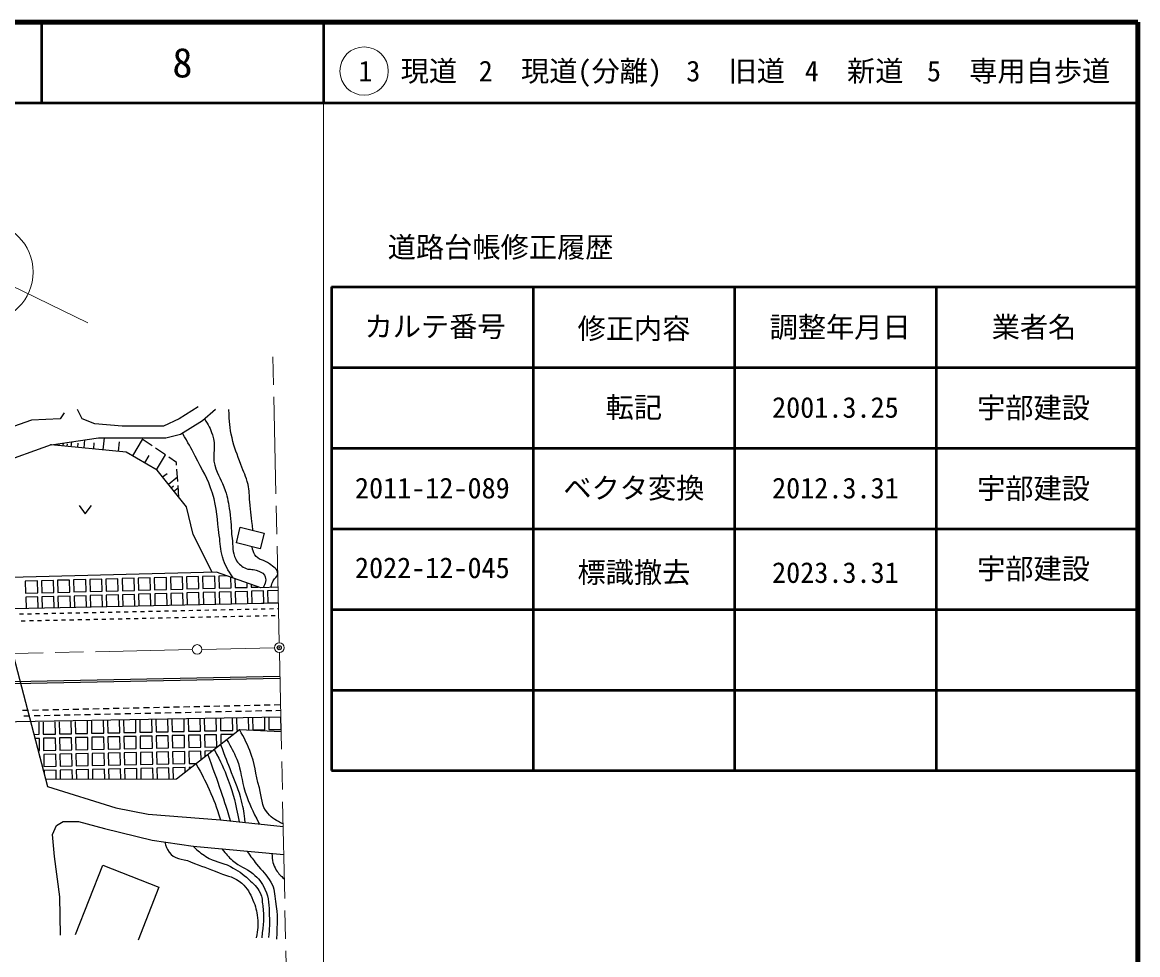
# Model space of a CAD drawing. Units: millimetres, scale not verified. Extents: x 40000 to 680000, y 20000 to 380000.
# Drawn here: x 541633 to 680000, y 264375 to 380000 of the extents above; entities that cross this region are included whole.
import ezdxf
from ezdxf.enums import TextEntityAlignment as Align

# ---------------------------------------------------------------- set-up
doc = ezdxf.new("R2010")
doc.units = ezdxf.units.MM
doc.header["$LTSCALE"] = 1000
doc.header["$PDMODE"] = 32
doc.header["$PDSIZE"] = 500
doc.linetypes.add('CHAIN', pattern=[18.5, 12, -1.5, 3.5, -1.5])
for name, color, linetype, lineweight in [('M-BGD', 7, 'Continuous', 25), ('M-BMK', 2, 'CHAIN', 13), ('M-BMK-SRVR', 3, 'Continuous', 13), ('M-TTL', 2, 'Continuous', 140), ('M-TTL-BAND', 7, 'Continuous', 13), ('M-TTL-FRAM', 2, 'Continuous', 50), ('M-TTL-LINE', 7, 'Continuous', 50), ('M-TTL-TXT', 7, 'Continuous', 13)]:
    doc.layers.add(name, color=color, linetype=linetype, lineweight=lineweight)
doc.layers.add('M-OTRS', color=6, linetype='Continuous')
doc.styles.add('ＭＳ ゴシック', font='')
doc.styles.get('ＭＳ ゴシック').set_extended_font_data('MS Gothic')

msp = doc.modelspace()

# ---------------------------------------------------------------- linework, layer by layer
at = {"layer": 'M-BGD'}
for p, q in [((563468, 332311), (561092, 330840)), ((546324, 330840), (542760, 330670)), ((546834, 331575), (546324, 330840)), ((549040, 330840), (548474, 331971)), ((550624, 330217), (549040, 330840)), ((561092, 330840), (559168, 329934)), ((563977, 330613), (565618, 332028)), ((542760, 330670), (539139, 329368)), ((554019, 329934), (550624, 330217)), ((559168, 329934), (554019, 329934)), ((561261, 328916), (563977, 330613)), ((545193, 327615), (551077, 328463)), ((547699, 327372), (547758, 327985)), ((549310, 327215), (549408, 328222)), ((551077, 328463), (559451, 328463)), ((551674, 326986), (551817, 328463)), ((553568, 326802), (553683, 327987)), ((555338, 326233), (556544, 328284)), ((557731, 327473), (556493, 328319)), ((559451, 328463), (561261, 328916)), ((545193, 327615), (534669, 323824)), ((554528, 326709), (545193, 327615)), ((545210, 327613), (545216, 327676)), ((545708, 327565), (545720, 327691)), ((546206, 327516), (546224, 327701)), ((546703, 327468), (546739, 327838)), ((547201, 327420), (547231, 327726)), ((548504, 327293), (548553, 327797)), ((550492, 327101), (550564, 327839)), ((558376, 324446), (554528, 326709)), ((559382, 326344), (558144, 327191)), ((556818, 325363), (557362, 326287)), ((558298, 324492), (559386, 326342)), ((560752, 325408), (559795, 326062)), ((560777, 325068), (560752, 325408)), ((534669, 323824), (544740, 285237)), ((561997, 319920), (558376, 324446)), ((559039, 323617), (559601, 324067)), ((560923, 323074), (560814, 324570)), ((559759, 322717), (560883, 323617)), ((560102, 322289), (560370, 322503)), ((561069, 321079), (560960, 322575)), ((560445, 321860), (560981, 322289)), ((548700, 320066), (549450, 319066)), ((549450, 319066), (550200, 320066)), ((562845, 316468), (561997, 319920)), ((565167, 311814), (562845, 316468)), ((565731, 311829), (537994, 311085)), ((571219, 309849), (565731, 311829)), ((567021, 311363), (565997, 311336)), ((565997, 311336), (566037, 309836)), ((543505, 310733), (542006, 310692)), ((542006, 310692), (542046, 309193)), ((543546, 309233), (543505, 310733)), ((545505, 310786), (544005, 310746)), ((544005, 310746), (544045, 309247)), ((545545, 309287), (545505, 310786)), ((547504, 310840), (546004, 310800)), ((546004, 310800), (546045, 309300)), ((547544, 309340), (547504, 310840)), ((549503, 310894), (548004, 310853)), ((548004, 310853), (548044, 309354)), ((549543, 309394), (549503, 310894)), ((551502, 310947), (550003, 310907)), ((550003, 310907), (550043, 309407)), ((551543, 309448), (551502, 310947)), ((553502, 311001), (552002, 310961)), ((552002, 310961), (552043, 309461)), ((553542, 309501), (553502, 311001)), ((555501, 311054), (554002, 311014)), ((554002, 311014), (554042, 309515)), ((555541, 309555), (555501, 311054)), ((557500, 311108), (556001, 311068)), ((556001, 311068), (556041, 309568)), ((557541, 309609), (557500, 311108)), ((559500, 311162), (558000, 311121)), ((558000, 311121), (558040, 309622)), ((559540, 309662), (559500, 311162)), ((561499, 311215), (559999, 311175)), ((559999, 311175), (560040, 309676)), ((561539, 309716), (561499, 311215)), ((563498, 311269), (561999, 311229)), ((561999, 311229), (562039, 309729)), ((563538, 309769), (563498, 311269)), ((565497, 311323), (563998, 311282)), ((563998, 311282), (564038, 309783)), ((565538, 309823), (565497, 311323)), ((567537, 309877), (567502, 311190)), ((568007, 311008), (568037, 309890)), ((569536, 309930), (569522, 310461)), ((570027, 310279), (570036, 309944)), ((570036, 309944), (570892, 309967)), ((573349, 309960), (571219, 309849)), ((542046, 309193), (543546, 309233)), ((543559, 308733), (542060, 308693)), ((542060, 308693), (542095, 307360)), ((543595, 307392), (543559, 308733)), ((544045, 309247), (545545, 309287)), ((545558, 308787), (544059, 308747)), ((544059, 308747), (544095, 307402)), ((545595, 307434), (545558, 308787)), ((546045, 309300), (547544, 309340)), ((547558, 308841), (546058, 308800)), ((546058, 308800), (546094, 307444)), ((547594, 307476), (547558, 308841)), ((548044, 309354), (549543, 309394)), ((549557, 308894), (548057, 308854)), ((548057, 308854), (548094, 307487)), ((549594, 307518), (549557, 308894)), ((550043, 309407), (551543, 309448)), ((551556, 308948), (550057, 308908)), ((550057, 308908), (550094, 307529)), ((551593, 307561), (551556, 308948)), ((552043, 309461), (553542, 309501)), ((553555, 309001), (552056, 308961)), ((552056, 308961), (552093, 307571)), ((553593, 307603), (553555, 309001)), ((554042, 309515), (555541, 309555)), ((555555, 309055), (554055, 309015)), ((554055, 309015), (554093, 307613)), ((555592, 307645), (555555, 309055)), ((556041, 309568), (557541, 309609)), ((557554, 309109), (556054, 309069)), ((556054, 309069), (556092, 307656)), ((557592, 307687), (557554, 309109)), ((558040, 309622), (559540, 309662)), ((559553, 309162), (558054, 309122)), ((558054, 309122), (558092, 307698)), ((559592, 307730), (559553, 309162)), ((560040, 309676), (561539, 309716)), ((561552, 309216), (560053, 309176)), ((560053, 309176), (560092, 307740)), ((561591, 307772), (561552, 309216)), ((562039, 309729), (563538, 309769)), ((563552, 309270), (562052, 309229)), ((562052, 309229), (562091, 307782)), ((563591, 307814), (563552, 309270)), ((564038, 309783), (565538, 309823)), ((565551, 309323), (564052, 309283)), ((564052, 309283), (564091, 307825)), ((565590, 307856), (565551, 309323)), ((566037, 309836), (567537, 309877)), ((567550, 309377), (566051, 309337)), ((566051, 309337), (566090, 307867)), ((567590, 307899), (567550, 309377)), ((568037, 309890), (569536, 309930)), ((569550, 309430), (568050, 309390)), ((568050, 309390), (568090, 307909)), ((569590, 307941), (569550, 309430)), ((571549, 309484), (570049, 309444)), ((570049, 309444), (570089, 307951)), ((571589, 307985), (571549, 309484)), ((573358, 309533), (572049, 309498)), ((572049, 309498), (572089, 307998)), ((533502, 307178), (573392, 308021)), ((567281, 307175), (567781, 307185)), ((568280, 307196), (568780, 307206)), ((569280, 307217), (569780, 307228)), ((570280, 307238), (570780, 307249)), ((571280, 307259), (571780, 307270)), ((571318, 307977), (571589, 307985)), ((572089, 307998), (573391, 308033)), ((572280, 307280), (572779, 307291)), ((573279, 307302), (573407, 307304)), ((541286, 306626), (541786, 306636)), ((542286, 306647), (542786, 306657)), ((542508, 305801), (543008, 305811)), ((543286, 306668), (543786, 306678)), ((543508, 305822), (544008, 305832)), ((544286, 306689), (544786, 306699)), ((544508, 305843), (545008, 305853)), ((545286, 306710), (545785, 306721)), ((545507, 305864), (546007, 305875)), ((546285, 306731), (546785, 306742)), ((546507, 305885), (547007, 305896)), ((547285, 306752), (547785, 306763)), ((547507, 305906), (548007, 305917)), ((548285, 306773), (548785, 306784)), ((548507, 305927), (549007, 305938)), ((549285, 306795), (549785, 306805)), ((549507, 305949), (550006, 305959)), ((550284, 306816), (550784, 306826)), ((550506, 305970), (551006, 305980)), ((551284, 306837), (551784, 306847)), ((551506, 305991), (552006, 306001)), ((552284, 306858), (552784, 306868)), ((552506, 306012), (553006, 306022)), ((553284, 306879), (553784, 306890)), ((553506, 306033), (554006, 306044)), ((554284, 306900), (554783, 306911)), ((554505, 306054), (555005, 306065)), ((555283, 306921), (555783, 306932)), ((555505, 306075), (556005, 306086)), ((556283, 306942), (556783, 306953)), ((556505, 306096), (557005, 306107)), ((557283, 306964), (557783, 306974)), ((557505, 306118), (558005, 306128)), ((558283, 306985), (558783, 306995)), ((558505, 306139), (559004, 306149)), ((559282, 307006), (559782, 307016)), ((559504, 306160), (560004, 306170)), ((560282, 307027), (560782, 307037)), ((560504, 306181), (561004, 306191)), ((561282, 307048), (561782, 307059)), ((561504, 306202), (562004, 306213)), ((562282, 307069), (562782, 307080)), ((562504, 306223), (563004, 306234)), ((563282, 307090), (563781, 307101)), ((563503, 306244), (564003, 306255)), ((564281, 307111), (564781, 307122)), ((564503, 306265), (565003, 306276)), ((565281, 307133), (565781, 307143)), ((565503, 306287), (566003, 306297)), ((566281, 307154), (566781, 307164)), ((566503, 306308), (567003, 306318)), ((567503, 306329), (568002, 306339)), ((568502, 306350), (569002, 306360)), ((569502, 306371), (570002, 306382)), ((570502, 306392), (571002, 306403)), ((571502, 306413), (572002, 306424)), ((572501, 306434), (573001, 306445)), ((541508, 305780), (542008, 305790)), ((573589, 298873), (535879, 298115)), ((535931, 297916), (573593, 298673)), ((542903, 294716), (543653, 294732)), ((544153, 294743), (544902, 294759)), ((545402, 294770), (546152, 294787)), ((546652, 294798), (547402, 294814)), ((547902, 294825), (548652, 294841)), ((549151, 294852), (549901, 294869)), ((550401, 294880), (551151, 294896)), ((551651, 294907), (552401, 294923)), ((552900, 294934), (553650, 294951)), ((554150, 294962), (554900, 294978)), ((555400, 294989), (556150, 295005)), ((556650, 295016), (557399, 295033)), ((557899, 295044), (558649, 295060)), ((559149, 295071), (559899, 295087)), ((560399, 295098), (561149, 295115)), ((561648, 295126), (562398, 295142)), ((562898, 295153), (563648, 295169)), ((564148, 295180), (564898, 295197)), ((565398, 295208), (566147, 295224)), ((566647, 295235), (567397, 295251)), ((567897, 295262), (568647, 295279)), ((569147, 295290), (569896, 295306)), ((570396, 295317), (571146, 295333)), ((571646, 295344), (572396, 295361)), ((572896, 295372), (573646, 295388)), ((573698, 293813), (535234, 293154)), ((541653, 294688), (542403, 294705)), ((541836, 293992), (542586, 294008)), ((543085, 294019), (543835, 294036)), ((544335, 294047), (545085, 294063)), ((545585, 294074), (546335, 294090)), ((546835, 294101), (547584, 294118)), ((548084, 294129), (548834, 294145)), ((549334, 294156), (550084, 294172)), ((550584, 294183), (551334, 294200)), ((551734, 291865), (551703, 293364)), ((551833, 294211), (552583, 294227)), ((552203, 293375), (552234, 291875)), ((553083, 294238), (553833, 294254)), ((553733, 291905), (553703, 293405)), ((554203, 293415), (554233, 291916)), ((554333, 294265), (555083, 294282)), ((555582, 294293), (556332, 294309)), ((555733, 291946), (555702, 293446)), ((556202, 293456), (556233, 291956)), ((556832, 294320), (557582, 294337)), ((557732, 291987), (557702, 293487)), ((558082, 294347), (558832, 294364)), ((558202, 293497), (558232, 291997)), ((559332, 294375), (560081, 294391)), ((559732, 292028), (559701, 293528)), ((560201, 293538), (560232, 292038)), ((560581, 294402), (561331, 294419)), ((561732, 292069), (561701, 293568)), ((561831, 294429), (562581, 294446)), ((562201, 293579), (562231, 292079)), ((563081, 294457), (563831, 294473)), ((563731, 292110), (563701, 293609)), ((564200, 293619), (564231, 292120)), ((564330, 294484), (565080, 294501)), ((565580, 294512), (566330, 294528)), ((565731, 292150), (565700, 293650)), ((566200, 293660), (566231, 292161)), ((566830, 294539), (567580, 294555)), ((567730, 292191), (567700, 293691)), ((568080, 294566), (568829, 294583)), ((568200, 293701), (568230, 292201)), ((569329, 294594), (570079, 294610)), ((569730, 292248), (569699, 293732)), ((570199, 293742), (570230, 292242)), ((570579, 294621), (571329, 294637)), ((571730, 292273), (571699, 293773)), ((571829, 294648), (572578, 294665)), ((572199, 293783), (572229, 292283)), ((573078, 294676), (573680, 294689)), ((573729, 292314), (573698, 293813)), ((543735, 291701), (543705, 293201)), ((544205, 293211), (544235, 291712)), ((545735, 291742), (545704, 293242)), ((546204, 293252), (546235, 291752)), ((547735, 291783), (547704, 293283)), ((548204, 293293), (548234, 291793)), ((549734, 291824), (549703, 293323)), ((550203, 293334), (550234, 291834)), ((556233, 291956), (557732, 291987)), ((558232, 291997), (559732, 292028)), ((560232, 292038), (561732, 292069)), ((560752, 286199), (568560, 292309)), ((562231, 292079), (563731, 292110)), ((564231, 292120), (565731, 292150)), ((566231, 292161), (567730, 292191)), ((568230, 292201), (568427, 292205)), ((568560, 292309), (573737, 292038)), ((570230, 292242), (571730, 292273)), ((572229, 292283), (573729, 292314)), ((543057, 291687), (543735, 291701)), ((543746, 291201), (543186, 291190)), ((543776, 289702), (543746, 291201)), ((544235, 291712), (545735, 291742)), ((545745, 291242), (544245, 291212)), ((544245, 291212), (544276, 289712)), ((545776, 289743), (545745, 291242)), ((546235, 291752), (547735, 291783)), ((547745, 291283), (546245, 291252)), ((546245, 291252), (546276, 289753)), ((547775, 289783), (547745, 291283)), ((548234, 291793), (549734, 291824)), ((549744, 291324), (548245, 291293)), ((548245, 291293), (548275, 289794)), ((549775, 289824), (549744, 291324)), ((550234, 291834), (551734, 291865)), ((551744, 291365), (550244, 291334)), ((550244, 291334), (550275, 289834)), ((551775, 289865), (551744, 291365)), ((552234, 291875), (553733, 291905)), ((553743, 291406), (552244, 291375)), ((552244, 291375), (552274, 289875)), ((553774, 289906), (553743, 291406)), ((554233, 291916), (555733, 291946)), ((555743, 291446), (554243, 291416)), ((554243, 291416), (554274, 289916)), ((555774, 289947), (555743, 291446)), ((557743, 291487), (556243, 291457)), ((556243, 291457), (556274, 289957)), ((557773, 289988), (557743, 291487)), ((559742, 291528), (558243, 291497)), ((558243, 291497), (558273, 289998)), ((559773, 290028), (559742, 291528)), ((561742, 291569), (560242, 291538)), ((560242, 291538), (560273, 290039)), ((561772, 290069), (561742, 291569)), ((563741, 291610), (562242, 291579)), ((562242, 291579), (562272, 290079)), ((563772, 290110), (563741, 291610)), ((565741, 291651), (564241, 291620)), ((564241, 291620), (564272, 290120)), ((565772, 290151), (565741, 291651)), ((567741, 291691), (566241, 291661)), ((566241, 291661), (566264, 290513)), ((567741, 291668), (567741, 291691)), ((543576, 289698), (543776, 289702)), ((543786, 289202), (543706, 289200)), ((543793, 288865), (543786, 289202)), ((544276, 289712), (545776, 289743)), ((545786, 289243), (544286, 289212)), ((544286, 289212), (544317, 287712)), ((545817, 287743), (545786, 289243)), ((546276, 289753), (547775, 289783)), ((547786, 289283), (546286, 289253)), ((546286, 289253), (546316, 287753)), ((547816, 287784), (547786, 289283)), ((548275, 289794), (549775, 289824)), ((549785, 289324), (548285, 289294)), ((548285, 289294), (548316, 287794)), ((549816, 287825), (549785, 289324)), ((550275, 289834), (551775, 289865)), ((551785, 289365), (550285, 289335)), ((550285, 289335), (550316, 287835)), ((551815, 287865), (551785, 289365)), ((552274, 289875), (553774, 289906)), ((553784, 289406), (552285, 289375)), ((552285, 289375), (552315, 287876)), ((553815, 287906), (553784, 289406)), ((554274, 289916), (555774, 289947)), ((555784, 289447), (554284, 289416)), ((554284, 289416), (554315, 287916)), ((555815, 287947), (555784, 289447)), ((556274, 289957), (557773, 289988)), ((557783, 289488), (556284, 289457)), ((556284, 289457), (556314, 287957)), ((557814, 287988), (557783, 289488)), ((558273, 289998), (559773, 290028)), ((559783, 289528), (558283, 289498)), ((558283, 289498), (558314, 287998)), ((559814, 288029), (559783, 289528)), ((560273, 290039), (561772, 290069)), ((561783, 289569), (560283, 289539)), ((560283, 289539), (560314, 288039)), ((561813, 288070), (561783, 289569)), ((562272, 290079), (563772, 290110)), ((563782, 289610), (562283, 289579)), ((562283, 289579), (562313, 288080)), ((563803, 288586), (563782, 289610)), ((564272, 290120), (565772, 290151)), ((565147, 289638), (564282, 289620)), ((564282, 289620), (564295, 288972)), ((548316, 287794), (549816, 287825)), ((550316, 287835), (551815, 287865)), ((552315, 287876), (553815, 287906)), ((554315, 287916), (555815, 287947)), ((556314, 287957), (557814, 287988)), ((558314, 287998), (559814, 288029)), ((560314, 288039), (561813, 288070)), ((562313, 288080), (563178, 288097)), ((544317, 287712), (545817, 287743)), ((545827, 287243), (544327, 287212)), ((544327, 287212), (544336, 286786)), ((545849, 286155), (545827, 287243)), ((546316, 287753), (547816, 287784)), ((547826, 287284), (546327, 287253)), ((546327, 287253), (546349, 286157)), ((547849, 286161), (547826, 287284)), ((549826, 287325), (548326, 287294)), ((548326, 287294), (548349, 286162)), ((549850, 286167), (549826, 287325)), ((551826, 287366), (550326, 287335)), ((550326, 287335), (550350, 286168)), ((551850, 286173), (551826, 287366)), ((553825, 287406), (552325, 287376)), ((552325, 287376), (552350, 286174)), ((553850, 286178), (553825, 287406)), ((555825, 287447), (554325, 287417)), ((554325, 287417), (554350, 286180)), ((555850, 286184), (555825, 287447)), ((557824, 287488), (556325, 287457)), ((556325, 287457), (556351, 286186)), ((557851, 286190), (557824, 287488)), ((559824, 287529), (558324, 287498)), ((558324, 287498), (558351, 286192)), ((559851, 286196), (559824, 287529)), ((561823, 287570), (560324, 287539)), ((560324, 287539), (560351, 286197)), ((561834, 287046), (561823, 287570)), ((562522, 287584), (562323, 287580)), ((562323, 287580), (562326, 287431)), ((544502, 286151), (560752, 286199)), ((544740, 285237), (553227, 282578)), ((553227, 282578), (557244, 281786)), ((545877, 280414), (546683, 280898)), ((546683, 280898), (548620, 280898)), ((548620, 280898), (551847, 280011)), ((557244, 281786), (566240, 281107)), ((566240, 281107), (573992, 280263)), ((545393, 279285), (545877, 280414)), ((551847, 280011), (557736, 278558)), ((545635, 276541), (545393, 279285)), ((557736, 278558), (562819, 277832)), ((562819, 277832), (574067, 276789)), ((546280, 271539), (545635, 276541)), ((548216, 266860), (551605, 275493)), ((551605, 275493), (558590, 272751)), ((558590, 272751), (556015, 266191)), ((546361, 266779), (546280, 271539))]:
    msp.add_line(p, q, dxfattribs=at)
msp.add_lwpolyline([(568676, 317388), (571645, 316653), (571160, 314694), (568191, 315429)], close=True, dxfattribs=at)
for points, knots in [([(564232, 330833), (564765, 330033), (564932, 329671), (565222, 328859), (565721, 327461), (565142, 326508), (565505, 325068), (565827, 323791), (566407, 323212), (566806, 321957), (567121, 320965), (567207, 320381), (567372, 319354), (567579, 318062), (567491, 317314), (567655, 316016), (567784, 314992), (567650, 314338), (568107, 313413), (568378, 312867), (568715, 312649), (569239, 312338), (569723, 312051), (570127, 312255), (570653, 312055), (571089, 311890), (571415, 311822), (571672, 311433), (572011, 310919), (571737, 310388), (571516, 309864)], [0, 0, 0, 0, 1, 1, 1, 2, 2, 2, 3, 3, 3, 4, 4, 4, 5, 5, 5, 6, 6, 6, 7, 7, 7, 8, 8, 8, 9, 9, 9, 10, 10, 10, 10]), ([(570235, 317002), (570053, 318728), (570007, 319159), (569861, 320542), (569773, 321382), (569830, 321871), (569635, 322692), (569395, 323699), (569066, 324203), (568730, 325182), (568291, 326457), (567944, 327146), (567655, 328463), (567359, 329810), (567335, 330355), (567259, 331971)], [0, 0, 0, 0, 1, 1, 1, 2, 2, 2, 3, 3, 3, 4, 4, 4, 5, 5, 5, 5]), ([(567782, 311089), (567085, 312181), (566799, 312605), (566467, 313696), (566160, 314701), (566232, 315318), (566070, 316355), (565751, 318412), (565849, 319632), (565222, 321617), (564626, 323502), (563985, 324446), (563072, 326200), (562482, 327332), (562279, 327711), (561500, 329065)], [0, 0, 0, 0, 1, 1, 1, 2, 2, 2, 3, 3, 3, 4, 4, 4, 5, 5, 5, 5]), ([(572475, 309914), (572565, 310301), (572603, 310441), (572747, 310754), (572914, 311119), (573299, 311210), (573313, 311611), (573335, 312237), (572768, 312439), (572294, 312847), (571662, 313391), (570889, 313250), (570484, 313979), (570291, 314326), (570208, 314535), (570158, 314942)], [0, 0, 0, 0, 1, 1, 1, 2, 2, 2, 3, 3, 3, 4, 4, 4, 5, 5, 5, 5]), ([(573985, 280604), (573123, 280982), (572692, 281248), (572091, 281919), (571223, 282887), (571415, 283832), (571045, 285079), (570515, 286865), (570549, 287971), (569840, 289693), (569407, 290745), (569223, 291149), (568560, 292309)], [0, 0, 0, 0, 1, 1, 1, 2, 2, 2, 3, 3, 3, 4, 4, 4, 4]), ([(566971, 291066), (567620, 289995), (567809, 289612), (568226, 288625), (568869, 287103), (568756, 286095), (569295, 284533), (569842, 282944), (570124, 282380), (571013, 280587)], [0, 0, 0, 0, 1, 1, 1, 2, 2, 2, 3, 3, 3, 3]), ([(567480, 280972), (566841, 283004), (566674, 283539), (566112, 285170), (565561, 286768), (565369, 287283), (564636, 289239)], [0, 0, 0, 0, 1, 1, 1, 2, 2, 2, 2]), ([(565425, 289856), (566334, 288137), (566602, 287571), (567180, 286033), (567916, 284078), (568041, 283281), (568530, 280857)], [0, 0, 0, 0, 1, 1, 1, 2, 2, 2, 2]), ([(569289, 280775), (569152, 282016), (569085, 282414), (568840, 283442), (568505, 284846), (568093, 285567), (567590, 286920), (567071, 288316), (566895, 288760), (566219, 290477)], [0, 0, 0, 0, 1, 1, 1, 2, 2, 2, 3, 3, 3, 3]), ([(563154, 288079), (563991, 286588), (564233, 286144), (564816, 284851), (565460, 283425), (565633, 282893), (566240, 281107)], [0, 0, 0, 0, 1, 1, 1, 2, 2, 2, 2]), ([(559329, 278331), (559418, 277812), (559549, 277538), (559834, 277106), (560462, 276152), (561445, 276342), (562496, 275896), (563865, 275315), (564676, 275101), (566046, 274525), (567164, 274054), (567973, 274050), (568870, 273234), (569594, 272575), (569850, 272033), (570242, 271136), (570593, 270330), (570710, 269831), (570806, 268958), (570913, 267985), (570827, 267554), (570645, 266457)], [0, 0, 0, 0, 1, 1, 1, 2, 2, 2, 3, 3, 3, 4, 4, 4, 5, 5, 5, 6, 6, 6, 7, 7, 7, 7]), ([(562819, 277832), (563475, 277198), (563742, 276992), (564407, 276554), (565481, 275846), (566321, 275913), (567453, 275304), (568408, 274790), (568938, 274456), (569727, 273712), (570345, 273129), (570741, 272806), (571136, 272053), (571434, 271484), (571363, 271075), (571454, 270439), (571674, 268900), (571521, 268266), (571341, 266461)], [0, 0, 0, 0, 1, 1, 1, 2, 2, 2, 3, 3, 3, 4, 4, 4, 5, 5, 5, 6, 6, 6, 6]), ([(566393, 277501), (566941, 276801), (567158, 276571), (567726, 276054), (568586, 275271), (569344, 275197), (570227, 274440), (570957, 273813), (571317, 273356), (571727, 272485), (572275, 271320), (572213, 270520), (572273, 269234), (572322, 268169), (572293, 267749), (572159, 266506)], [0, 0, 0, 0, 1, 1, 1, 2, 2, 2, 3, 3, 3, 4, 4, 4, 5, 5, 5, 5]), ([(569485, 277214), (570068, 276428), (570222, 276226), (570704, 275599), (571382, 274718), (571934, 274342), (572477, 273371), (572950, 272528), (572880, 271915), (573045, 270962), (573357, 269168), (573248, 268434), (573159, 266302)], [0, 0, 0, 0, 1, 1, 1, 2, 2, 2, 3, 3, 3, 4, 4, 4, 4]), ([(572580, 276927), (572686, 276027), (572689, 275573), (573136, 274872), (573447, 274385), (573645, 274178), (574132, 273781)], [0, 0, 0, 0, 1, 1, 1, 2, 2, 2, 2])]:
    msp.add_open_spline(points, degree=3, knots=knots, dxfattribs=at)
at = {"layer": 'M-BMK'}
for p, q in [((573499, 303042), (572725, 338748)), ((562723, 302209), (534963, 301608)), ((572912, 302429), (563923, 302235)), ((573525, 301843), (574987, 234310))]:
    msp.add_line(p, q, dxfattribs=at)
at = {"layer": 'M-BMK-SRVR'}
msp.add_line((549773, 342737), (518290, 358028), dxfattribs=at)
for centre, radius in [((536809, 349033), 6176), ((573512, 302442), 600), ((563323, 302222), 600)]:
    msp.add_circle(centre, radius, dxfattribs=at)
at = {"layer": 'M-OTRS'}
msp.add_point((573512, 302442), dxfattribs=at)
at = {"layer": 'M-TTL'}
for p, q in [((680000, 380000), (40000, 380000)), ((680000, 20000), (680000, 380000))]:
    msp.add_line(p, q, dxfattribs=at)
at = {"layer": 'M-TTL-BAND'}
msp.add_line((579000, 20000), (579000, 370000), dxfattribs=at)
at = {"layer": 'M-TTL-FRAM'}
for p, q in [((580000, 347197), (580000, 287197)), ((580000, 347197), (680000, 347197)), ((580000, 287197), (680000, 287197))]:
    msp.add_line(p, q, dxfattribs=at)
at = {"layer": 'M-TTL-LINE'}
for p, q in [((543997, 380000), (543997, 370000)), ((579000, 380000), (579000, 370000)), ((40000, 370000), (680000, 370000)), ((605000, 347197), (605000, 287197)), ((630000, 347197), (630000, 287197)), ((655000, 347197), (655000, 287197)), ((580000, 337197), (680000, 337197)), ((580000, 327197), (680000, 327197)), ((580000, 317197), (680000, 317197)), ((580000, 307197), (680000, 307197)), ((580000, 297197), (680000, 297197))]:
    msp.add_line(p, q, dxfattribs=at)
at = {"layer": 'M-TTL-TXT'}
msp.add_circle((584031, 373958), 3000, dxfattribs=at)

# ---------------------------------------------------------------- texts
at = {"layer": 'M-TTL-TXT', "style": 'ＭＳ ゴシック'}
for s, height, p in [('8', 3666, (561497, 375000)), ('1\u3000現道', 2566, (589448, 373958)), ('2\u3000現道(分離)', 2566, (609619, 373958)), ('3\u3000旧道', 2566, (630121, 373958)), ('4\u3000新道', 2566, (644824, 373958)), ('5\u3000専用自歩道', 2566, (665228, 373958)), ('道路台帳修正履歴', 2566, (600968, 352113)), ('カルテ番号', 2566, (592839, 342277)), ('修正内容', 2566, (617509, 342023)), ('調整年月日', 2566, (643089, 342197)), ('業者名', 2566, (667134, 342197)), ('転記', 2566, (617500, 332245)), ('2001.3.25', 2566, (642500, 332245)), ('宇部建設', 2566, (667077, 332189)), ('ベクタ変換', 2566, (617500, 322245)), ('宇部建設', 2566, (667077, 322189)), ('2011-12-089', 2566, (592500, 322245)), ('2012.3.31', 2566, (642500, 322245)), ('2022-12-045', 2566, (592500, 312359)), ('標識撤去', 2566, (617500, 311786)), ('2023.3.31', 2566, (642500, 311765)), ('宇部建設', 2566, (667077, 312227))]:
    msp.add_text(s, height=height, dxfattribs=at).set_placement(p, align=Align.MIDDLE_CENTER)

doc.saveas('drawing.dxf')
